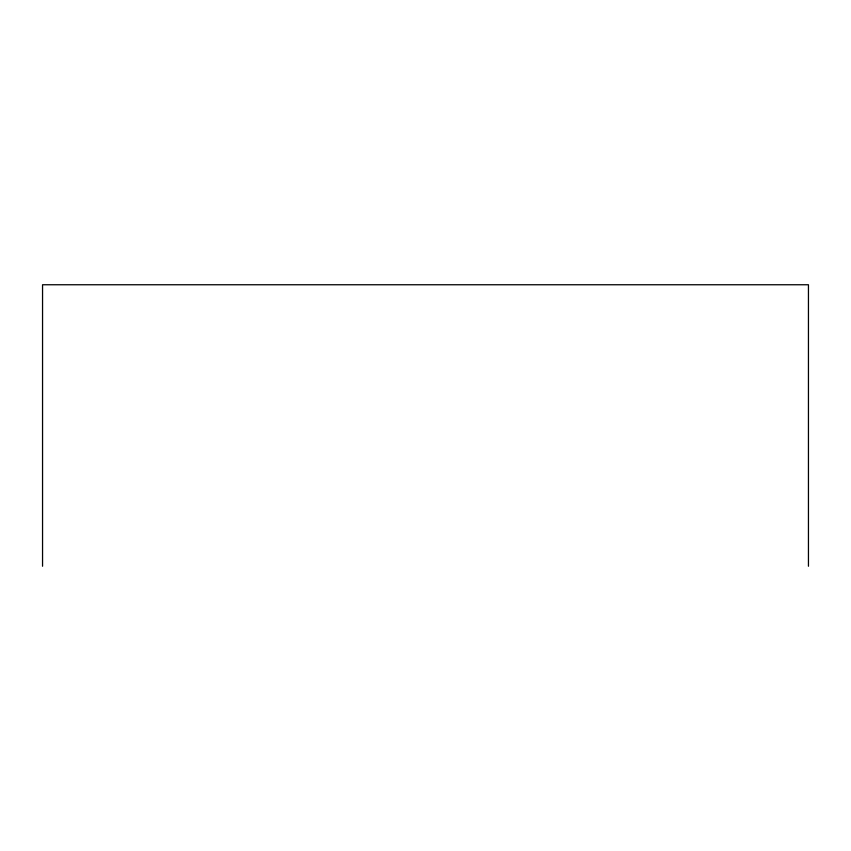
<?xml version="1.0" encoding="UTF-8"?>
<svg xmlns="http://www.w3.org/2000/svg" width="851" height="851" viewBox="0 0 851 851"><rect width="100%" height="100%" fill="white"/><g stroke="black" fill="none" stroke-linecap="round" stroke-linejoin="round"><path stroke-width="1.28" d="M808.45 566.245L808.45 284.755L42.55 284.755L42.55 566.245"/></g></svg>
